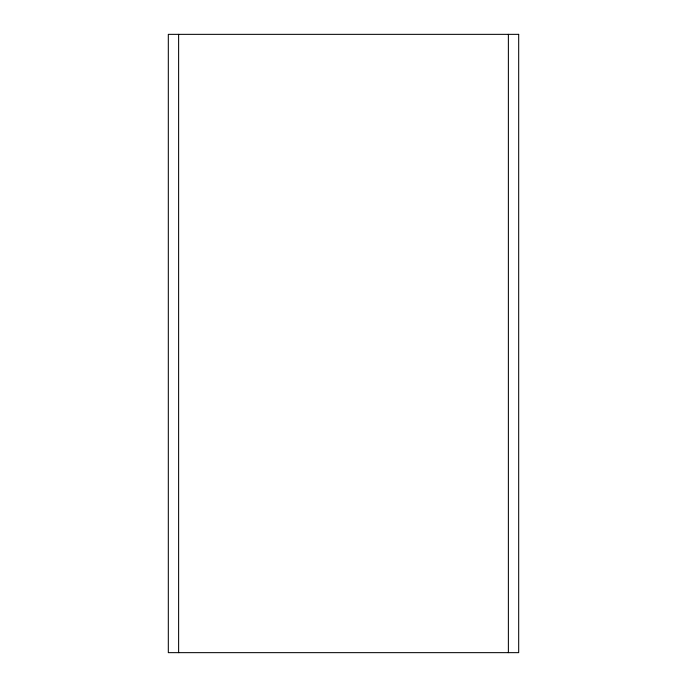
<?xml version="1.0" encoding="UTF-8"?>
<svg xmlns="http://www.w3.org/2000/svg" width="687" height="687" viewBox="0 0 687 687"><rect width="100%" height="100%" fill="white"/><g stroke="black" fill="none" stroke-linecap="round" stroke-linejoin="round"><path stroke-width="1.03" d="M508.38 34.35L508.38 652.65M178.62 34.35L178.62 652.65M518.685 34.35L168.315 34.35L168.315 652.65L518.685 652.65L518.685 34.35"/></g></svg>
